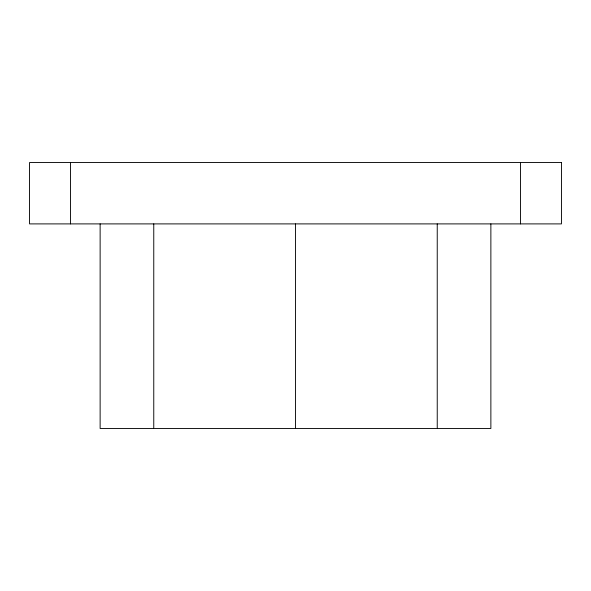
<?xml version="1.0" encoding="UTF-8"?>
<svg xmlns="http://www.w3.org/2000/svg" width="591" height="591" viewBox="0 0 591 591"><rect width="100%" height="100%" fill="white"/><g stroke="black" fill="none" stroke-linecap="round" stroke-linejoin="round"><path stroke-width="0.89" d="M153.32 428.475L100.13 428.475L100.13 223.9M437.68 428.475L490.87 428.475L490.87 223.9M520.538 162.525L520.538 223.9M437.237 223.9L437.237 428.475L153.763 428.475L153.763 223.9M295.5 223.9L295.5 428.475M70.462 162.525L70.462 223.9M561.45 162.525L29.55 162.525L29.55 223.9L561.45 223.9L561.45 162.525"/></g></svg>
